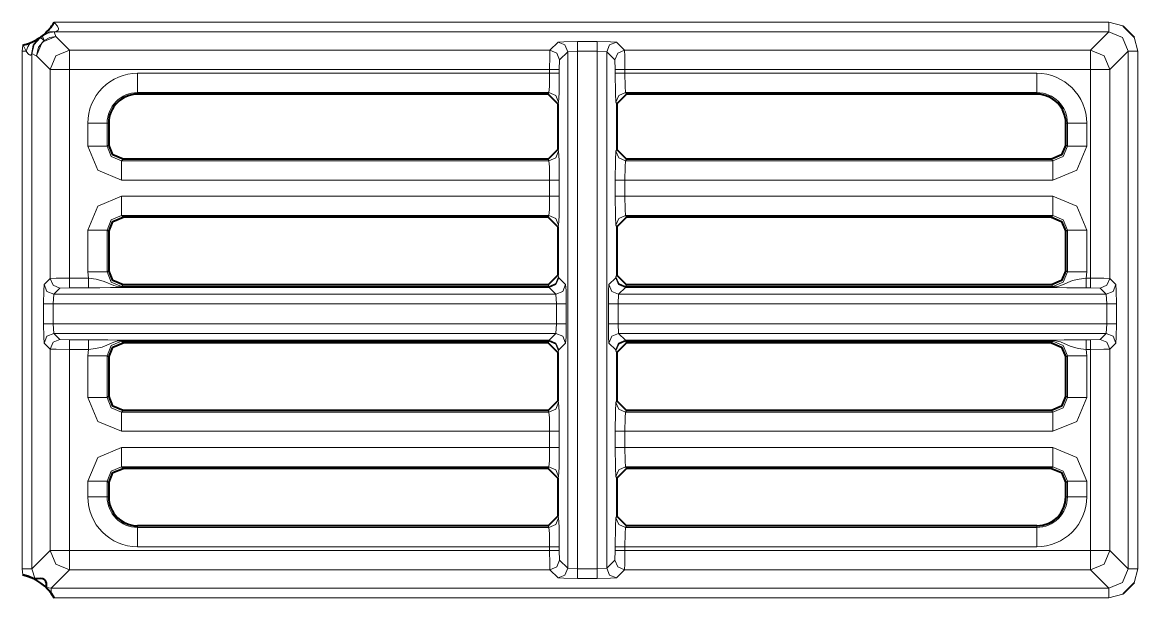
# Model space of a CAD drawing. Header units: millimetres. Extents: x 0 to 2941, y -405 to 1422.
# Drawn here: x 772.1 to 829.8, y 915.7 to 945.5 of the extents above; entities that cross this region are included whole.
import ezdxf

# ---------------------------------------------------------------- set-up
doc = ezdxf.new("R2010")
doc.units = ezdxf.units.MM
doc.layers.add('FINE', color=9, linetype='Continuous')
doc.layers.add('OUTLINE', color=7, linetype='Continuous')

msp = doc.modelspace()

# ---------------------------------------------------------------- linework, layer by layer
at = {"layer": 'FINE', "lineweight": 9}
for p, q in [((828.304, 945.477), (773.724, 945.477)), ((773.735, 944.977), (828.304, 944.977)), ((829.031, 945.289), (828.304, 945.477)), ((774.523, 944.034), (773.816, 944.74)), ((799.804, 944.454), (799.384, 944.034)), ((801.829, 944.479), (800.804, 944.479)), ((803.249, 944.034), (802.829, 944.454)), ((829.803, 943.978), (829.616, 944.705)), ((772.115, 944.301), (772.079, 943.978)), ((772.579, 917.203), (772.579, 943.862)), ((799.384, 944.034), (774.523, 944.034)), ((799.884, 943.534), (800.304, 943.954)), ((800.304, 943.954), (800.804, 943.979)), ((800.304, 917.227), (800.304, 943.954)), ((800.804, 943.979), (801.829, 943.979)), ((801.829, 917.202), (801.829, 943.979)), ((801.829, 943.979), (802.329, 943.954)), ((802.329, 943.954), (802.749, 943.534)), ((802.329, 943.954), (802.329, 917.227)), ((829.803, 917.203), (829.803, 943.978)), ((772.816, 943.741), (773.523, 943.034)), ((799.871, 943.034), (799.884, 943.534)), ((802.749, 943.534), (802.762, 943.034)), ((773.523, 943.034), (773.523, 932.221)), ((774.523, 943.034), (799.371, 943.034)), ((799.371, 942.839), (778.049, 942.839)), ((799.371, 943.034), (799.371, 942.839)), ((799.871, 942.839), (799.871, 943.034)), ((802.762, 943.034), (802.762, 942.839)), ((824.585, 942.839), (803.262, 942.839)), ((827.36, 943.034), (827.36, 932.234)), ((828.36, 932.221), (828.36, 943.034)), ((778.049, 941.84), (799.334, 941.84)), ((778.049, 941.759), (778.049, 941.84)), ((799.334, 941.84), (799.293, 941.759)), ((803.299, 941.84), (824.585, 941.84)), ((803.34, 941.759), (803.299, 941.84)), ((824.585, 941.84), (824.585, 941.759)), ((799.793, 941.258), (799.834, 941.341)), ((802.799, 941.341), (802.84, 941.258)), ((775.469, 940.258), (775.469, 939.061)), ((776.467, 940.258), (776.549, 940.258)), ((776.467, 939.061), (776.467, 940.258)), ((827.165, 939.061), (827.165, 940.258)), ((776.549, 939.142), (776.467, 939.061)), ((799.834, 938.811), (799.793, 938.893)), ((802.84, 938.893), (802.799, 938.811)), ((826.166, 939.061), (826.085, 939.142)), ((777.216, 938.312), (777.298, 938.394)), ((799.334, 938.312), (777.216, 938.312)), ((799.293, 938.394), (799.334, 938.312)), ((803.299, 938.312), (803.34, 938.394)), ((777.216, 937.314), (799.371, 937.314)), ((799.371, 937.314), (799.371, 936.473)), ((799.871, 936.473), (799.871, 937.314)), ((802.762, 937.314), (802.762, 936.473)), ((803.262, 937.314), (825.417, 937.314)), ((803.262, 936.473), (803.262, 937.314)), ((799.371, 936.473), (777.216, 936.473)), ((825.417, 936.473), (803.262, 936.473)), ((777.216, 935.475), (799.334, 935.475)), ((777.298, 935.394), (777.216, 935.475)), ((799.334, 935.475), (799.293, 935.394)), ((803.34, 935.394), (803.299, 935.475)), ((775.469, 934.726), (775.469, 932.561)), ((776.467, 934.726), (776.549, 934.644)), ((776.467, 932.561), (776.467, 934.726)), ((799.793, 934.893), (799.834, 934.975)), ((802.799, 934.975), (802.84, 934.893)), ((826.085, 934.644), (826.166, 934.726)), ((826.166, 934.726), (826.166, 932.561)), ((827.165, 932.561), (827.165, 934.726)), ((775.469, 932.561), (775.499, 932.234)), ((776.549, 932.642), (776.467, 932.561)), ((799.834, 932.311), (799.793, 932.393)), ((799.842, 932.263), (799.834, 932.311)), ((800.199, 931.906), (799.842, 932.263)), ((802.791, 932.263), (802.434, 931.906)), ((802.799, 932.311), (802.791, 932.263)), ((802.84, 932.393), (802.799, 932.311)), ((826.166, 932.561), (826.085, 932.642)), ((827.134, 932.234), (827.165, 932.561)), ((773.523, 932.221), (773.208, 931.906)), ((773.708, 931.406), (774.023, 931.721)), ((774.023, 931.721), (774.523, 931.734)), ((774.523, 931.734), (775.499, 931.734)), ((777.216, 931.812), (777.298, 931.894)), ((799.334, 931.812), (777.216, 931.812)), ((777.216, 931.763), (799.342, 931.763)), ((799.293, 931.894), (799.334, 931.812)), ((799.334, 931.812), (799.342, 931.78)), ((799.342, 931.763), (799.699, 931.406)), ((802.934, 931.406), (803.291, 931.763)), ((803.291, 931.78), (803.299, 931.812)), ((825.417, 931.78), (803.291, 931.78)), ((803.291, 931.763), (825.417, 931.763)), ((803.299, 931.812), (803.34, 931.894)), ((825.417, 931.812), (803.299, 931.812)), ((825.336, 931.894), (825.417, 931.812)), ((827.36, 932.234), (827.134, 932.234)), ((827.134, 931.734), (827.36, 931.734)), ((827.36, 931.734), (827.86, 931.721)), ((827.86, 931.721), (828.175, 931.406)), ((828.675, 931.906), (828.36, 932.221)), ((773.682, 930.906), (773.708, 931.406)), ((773.708, 931.406), (799.699, 931.406)), ((799.699, 931.406), (799.725, 930.906)), ((802.908, 930.906), (802.934, 931.406)), ((802.934, 931.406), (828.175, 931.406)), ((828.175, 931.406), (828.201, 930.906)), ((773.182, 930.906), (773.182, 929.881)), ((799.725, 930.906), (773.682, 930.906)), ((799.725, 930.906), (799.725, 929.881)), ((800.225, 929.881), (800.225, 930.906)), ((802.409, 930.906), (802.409, 929.881)), ((828.201, 930.906), (802.908, 930.906)), ((802.908, 929.881), (802.908, 930.906)), ((828.201, 930.906), (828.201, 929.881)), ((828.701, 929.881), (828.701, 930.906)), ((773.682, 929.881), (799.725, 929.881)), ((799.699, 929.381), (773.708, 929.381)), ((774.023, 929.065), (773.708, 929.381)), ((799.699, 929.381), (799.342, 929.023)), ((799.725, 929.881), (799.699, 929.381)), ((802.908, 929.881), (828.201, 929.881)), ((802.934, 929.381), (802.908, 929.881)), ((828.175, 929.381), (802.934, 929.381)), ((803.291, 929.023), (802.934, 929.381)), ((828.175, 929.381), (827.86, 929.065)), ((828.201, 929.881), (828.175, 929.381)), ((773.208, 928.881), (773.523, 928.566)), ((774.523, 929.053), (774.023, 929.065)), ((775.499, 929.053), (774.523, 929.053)), ((799.342, 929.023), (777.216, 929.023)), ((777.216, 929.007), (799.342, 929.007)), ((777.216, 928.975), (799.334, 928.975)), ((777.298, 928.894), (777.216, 928.975)), ((799.334, 928.975), (799.293, 928.894)), ((799.342, 929.007), (799.334, 928.975)), ((802.434, 928.881), (802.791, 928.524)), ((825.417, 929.023), (803.291, 929.023)), ((803.291, 929.007), (825.417, 929.007)), ((803.299, 928.975), (803.291, 929.007)), ((803.299, 928.975), (825.417, 928.975)), ((803.34, 928.894), (803.299, 928.975)), ((825.417, 928.975), (825.336, 928.894)), ((827.36, 929.053), (827.134, 929.053)), ((827.86, 929.065), (827.36, 929.053)), ((773.523, 928.566), (773.523, 918.147)), ((774.523, 928.553), (775.499, 928.553)), ((774.523, 918.147), (774.523, 928.553)), ((775.499, 928.553), (775.469, 928.226)), ((775.469, 928.226), (775.469, 926.061)), ((776.467, 928.226), (776.549, 928.144)), ((776.467, 926.061), (776.467, 928.226)), ((799.793, 928.393), (799.834, 928.475)), ((799.834, 928.475), (799.842, 928.524)), ((802.791, 928.524), (802.799, 928.475)), ((802.799, 928.475), (802.84, 928.393)), ((826.085, 928.144), (826.166, 928.226)), ((826.166, 928.226), (826.166, 926.061)), ((827.134, 928.553), (827.36, 928.553)), ((827.165, 928.226), (827.134, 928.553)), ((827.165, 926.061), (827.165, 928.226)), ((827.36, 928.553), (827.36, 918.147)), ((776.549, 926.142), (776.467, 926.061)), ((799.834, 925.812), (799.793, 925.894)), ((802.84, 925.894), (802.799, 925.812)), ((826.166, 926.061), (826.085, 926.142)), ((799.293, 925.393), (799.334, 925.312)), ((803.299, 925.312), (803.34, 925.393)), ((777.216, 924.313), (799.371, 924.313)), ((799.371, 924.313), (799.371, 923.473)), ((799.871, 923.473), (799.871, 924.313)), ((802.762, 924.313), (802.762, 923.473)), ((803.262, 923.473), (803.262, 924.313)), ((803.262, 924.313), (825.417, 924.313)), ((799.371, 923.473), (777.216, 923.473)), ((825.417, 923.473), (803.262, 923.473)), ((777.298, 922.393), (777.216, 922.475)), ((825.417, 922.475), (825.336, 922.393)), ((799.793, 921.894), (799.834, 921.976)), ((802.799, 921.976), (802.84, 921.894)), ((775.469, 921.726), (775.469, 920.922)), ((776.467, 921.726), (776.549, 921.645)), ((776.467, 920.922), (776.467, 921.726)), ((826.085, 921.645), (826.166, 921.726)), ((827.165, 920.922), (827.165, 921.726)), ((776.549, 920.922), (776.467, 920.922)), ((799.834, 919.84), (799.793, 919.922)), ((802.84, 919.922), (802.799, 919.84)), ((778.049, 919.341), (778.049, 919.422)), ((773.523, 918.147), (772.579, 917.203)), ((799.371, 918.147), (774.523, 918.147)), ((778.049, 918.342), (799.371, 918.342)), ((799.371, 918.342), (799.371, 918.147)), ((799.871, 918.147), (799.871, 918.342)), ((799.884, 917.647), (799.871, 918.147)), ((802.762, 918.147), (802.749, 917.647)), ((802.762, 918.342), (802.762, 918.147)), ((803.262, 918.342), (824.585, 918.342)), ((803.262, 918.147), (803.262, 918.342)), ((827.36, 918.147), (803.262, 918.147)), ((829.304, 917.203), (828.36, 918.147)), ((800.304, 917.227), (799.884, 917.647)), ((802.749, 917.647), (802.329, 917.227)), ((773.579, 916.204), (774.523, 917.147)), ((774.523, 917.147), (799.384, 917.147)), ((801.829, 917.202), (800.804, 917.202)), ((802.329, 917.227), (801.829, 917.202)), ((802.829, 916.727), (803.249, 917.147)), ((829.616, 916.476), (829.803, 917.203)), ((773.579, 916.204), (773.324, 916.237)), ((828.304, 916.204), (773.579, 916.204)), ((773.724, 915.704), (828.304, 915.704)), ((828.304, 915.704), (829.031, 915.892))]:
    msp.add_line(p, q, dxfattribs=at)
for points in [[(773.118, 944.764), (773.409, 944.923), (773.735, 944.977)], [(773.184, 944.835), (773.483, 944.988), (773.832, 945.009)], [(773.735, 944.977), (773.744, 944.981), (773.776, 944.992), (773.832, 945.009), (773.89, 945.034), (773.93, 945.071), (773.949, 945.121), (773.947, 945.164), (773.914, 945.25), (773.895, 945.282), (773.78, 945.423), (773.733, 945.469), (773.724, 945.477)], [(773.816, 944.74), (773.75, 944.937), (773.735, 944.977)], [(828.304, 944.977), (827.36, 944.034), (803.249, 944.034)], [(828.304, 945.477), (828.304, 945.128), (828.304, 944.977)], [(828.304, 944.977), (829.011, 944.685), (829.304, 943.978)], [(772.275, 943.978), (772.373, 944.204), (772.49, 944.417)], [(772.548, 943.813), (772.634, 944.292), (772.936, 944.649)], [(772.579, 943.862), (772.693, 944.324), (773.006, 944.681)], [(772.816, 943.741), (773.109, 944.447), (773.816, 944.74)], [(773.216, 944.54), (772.922, 944.188), (772.816, 943.741)], [(773.006, 944.681), (772.953, 944.658), (772.936, 944.649)], [(773.216, 944.54), (773.047, 944.653), (773.006, 944.681)], [(773.184, 944.835), (773.158, 944.809), (773.118, 944.764), (773.14, 944.715), (773.216, 944.54)], [(773.216, 944.54), (773.5, 944.689), (773.816, 944.74)], [(800.804, 944.479), (800.106, 944.472), (799.804, 944.454)], [(799.804, 944.454), (800.157, 944.307), (800.304, 943.954)], [(800.804, 944.479), (800.804, 944.328), (800.804, 943.979)], [(801.829, 944.479), (801.829, 944.328), (801.829, 943.979)], [(802.829, 944.454), (802.527, 944.472), (801.829, 944.479)], [(802.829, 944.454), (802.476, 944.307), (802.329, 943.954)], [(772.275, 943.978), (772.179, 943.978), (772.079, 943.978)], [(772.079, 943.978), (772.079, 917.203), (772.115, 916.88)], [(772.115, 944.301), (772.118, 944.294), (772.275, 943.978)], [(772.275, 943.978), (772.365, 943.868), (772.419, 943.818), (772.473, 943.786), (772.482, 943.784), (772.517, 943.785), (772.544, 943.806), (772.548, 943.813)], [(772.548, 943.813), (772.555, 943.826), (772.574, 943.856), (772.579, 943.862)], [(772.579, 943.862), (772.763, 943.767), (772.816, 943.741)], [(774.523, 944.034), (773.816, 943.741), (773.523, 943.034)], [(774.523, 944.034), (774.523, 943.732), (774.523, 943.034)], [(799.384, 944.034), (799.375, 943.732), (799.371, 943.034)], [(799.384, 944.034), (799.737, 943.887), (799.884, 943.534)], [(800.804, 943.979), (800.804, 917.202), (800.304, 917.227)], [(803.249, 944.034), (802.896, 943.887), (802.749, 943.534)], [(803.262, 943.034), (803.258, 943.732), (803.249, 944.034)], [(827.36, 944.034), (827.36, 943.732), (827.36, 943.034)], [(828.36, 943.034), (828.067, 943.741), (827.36, 944.034)], [(828.36, 943.034), (829.304, 943.978), (829.304, 917.203)], [(829.803, 943.978), (829.454, 943.978), (829.304, 943.978)], [(774.523, 943.034), (773.825, 943.034), (773.523, 943.034)], [(775.499, 932.234), (774.523, 932.234), (774.523, 943.034)], [(778.049, 941.84), (778.049, 942.15), (778.049, 942.839)], [(799.371, 942.839), (799.36, 942.15), (799.334, 941.84)], [(799.371, 943.034), (799.72, 943.034), (799.871, 943.034)], [(799.871, 942.839), (799.72, 942.839), (799.371, 942.839)], [(799.834, 941.341), (799.86, 941.806), (799.871, 942.839)], [(803.262, 943.034), (802.913, 943.034), (802.762, 943.034)], [(803.262, 942.839), (802.913, 942.839), (802.762, 942.839)], [(802.762, 942.839), (802.773, 941.806), (802.799, 941.341)], [(803.262, 942.839), (803.262, 943.034), (827.36, 943.034)], [(803.299, 941.84), (803.273, 942.15), (803.262, 942.839)], [(824.585, 941.84), (824.585, 942.15), (824.585, 942.839)], [(828.36, 943.034), (828.058, 943.034), (827.36, 943.034)], [(799.834, 941.341), (799.687, 941.693), (799.334, 941.84)], [(803.299, 941.84), (802.946, 941.693), (802.799, 941.341)], [(776.467, 940.258), (776.157, 940.258), (775.469, 940.258)], [(826.085, 940.258), (826.166, 940.258), (826.166, 939.061)], [(826.166, 940.258), (826.476, 940.258), (827.165, 940.258)], [(775.469, 939.061), (776.157, 939.061), (776.467, 939.061)], [(775.469, 939.061), (775.98, 937.825), (777.216, 937.314)], [(777.216, 938.312), (776.685, 938.53), (776.467, 939.061)], [(799.834, 938.811), (799.687, 938.458), (799.334, 938.312)], [(799.871, 937.314), (799.86, 938.346), (799.834, 938.811)], [(802.799, 938.811), (802.773, 938.346), (802.762, 937.314)], [(803.299, 938.312), (802.946, 938.458), (802.799, 938.811)], [(826.166, 939.061), (825.948, 938.53), (825.417, 938.312)], [(825.417, 937.314), (826.653, 937.825), (827.165, 939.061)], [(827.165, 939.061), (826.476, 939.061), (826.166, 939.061)], [(777.216, 937.314), (777.216, 938.002), (777.216, 938.312)], [(799.334, 938.312), (799.36, 938.002), (799.371, 937.314)], [(803.262, 937.314), (803.273, 938.002), (803.299, 938.312)], [(825.336, 938.394), (825.417, 938.312), (803.299, 938.312)], [(825.417, 937.314), (825.417, 938.002), (825.417, 938.312)], [(799.871, 937.314), (799.72, 937.314), (799.371, 937.314)], [(803.262, 937.314), (802.913, 937.314), (802.762, 937.314)], [(777.216, 936.473), (775.98, 935.962), (775.469, 934.726)], [(777.216, 935.475), (777.216, 935.785), (777.216, 936.473)], [(799.371, 936.473), (799.36, 935.785), (799.334, 935.475)], [(799.871, 936.473), (799.72, 936.473), (799.371, 936.473)], [(799.834, 934.975), (799.86, 935.441), (799.871, 936.473)], [(803.262, 936.473), (802.913, 936.473), (802.762, 936.473)], [(802.762, 936.473), (802.773, 935.441), (802.799, 934.975)], [(803.299, 935.475), (803.273, 935.785), (803.262, 936.473)], [(825.417, 935.475), (825.417, 935.785), (825.417, 936.473)], [(827.165, 934.726), (826.653, 935.962), (825.417, 936.473)], [(776.467, 934.726), (776.685, 935.257), (777.216, 935.475)], [(799.834, 934.975), (799.687, 935.328), (799.334, 935.475)], [(803.299, 935.475), (802.946, 935.328), (802.799, 934.975)], [(803.299, 935.475), (825.417, 935.475), (825.336, 935.394)], [(825.417, 935.475), (825.948, 935.257), (826.166, 934.726)], [(776.467, 934.726), (776.157, 934.726), (775.469, 934.726)], [(827.165, 934.726), (826.476, 934.726), (826.166, 934.726)], [(777.216, 931.78), (777.216, 931.801), (777.216, 931.812), (776.685, 932.03), (776.467, 932.561), (776.157, 932.561), (775.469, 932.561)], [(799.334, 931.812), (799.687, 931.959), (799.834, 932.311)], [(799.342, 931.78), (799.694, 931.923), (799.842, 932.263)], [(799.342, 931.763), (799.695, 931.91), (799.842, 932.263)], [(803.291, 931.763), (802.938, 931.91), (802.791, 932.263)], [(803.291, 931.78), (802.939, 931.923), (802.791, 932.263)], [(803.299, 931.812), (802.946, 931.959), (802.799, 932.311)], [(826.166, 932.561), (825.948, 932.03), (825.417, 931.812)], [(827.165, 932.561), (826.476, 932.561), (826.166, 932.561)], [(773.208, 931.906), (773.19, 931.604), (773.182, 930.906)], [(773.208, 931.906), (773.354, 931.553), (773.708, 931.406)], [(774.523, 932.234), (773.825, 932.23), (773.523, 932.221)], [(773.523, 932.221), (773.67, 931.868), (774.023, 931.721)], [(774.523, 932.234), (774.523, 931.885), (774.523, 931.734)], [(775.499, 932.234), (775.499, 931.885), (775.499, 931.734)], [(799.342, 931.78), (777.216, 931.78), (777.146, 931.782), (777.059, 931.791), (776.82, 931.851), (776.32, 932.073), (775.906, 932.184), (775.499, 932.234)], [(775.499, 931.734), (776.091, 931.737), (776.639, 931.747), (777.047, 931.76), (777.155, 931.763), (777.189, 931.763), (777.216, 931.763)], [(777.216, 931.78), (777.216, 931.768), (777.216, 931.763)], [(799.342, 931.78), (799.342, 931.768), (799.342, 931.763)], [(799.699, 931.406), (800.053, 931.553), (800.199, 931.906)], [(800.225, 930.906), (800.217, 931.604), (800.199, 931.906)], [(802.434, 931.906), (802.416, 931.604), (802.409, 930.906)], [(802.934, 931.406), (802.581, 931.553), (802.434, 931.906)], [(803.291, 931.763), (803.291, 931.768), (803.291, 931.78)], [(827.134, 932.234), (826.77, 932.191), (826.427, 932.113), (825.909, 931.888), (825.772, 931.837), (825.666, 931.808), (825.52, 931.785), (825.45, 931.781), (825.417, 931.78)], [(825.417, 931.78), (825.417, 931.801), (825.417, 931.812)], [(825.417, 931.78), (825.417, 931.768), (825.417, 931.763)], [(825.417, 931.763), (825.43, 931.763), (825.457, 931.763), (825.516, 931.762), (825.565, 931.76), (825.639, 931.758), (826.133, 931.743), (826.604, 931.737), (827.134, 931.734)], [(827.134, 932.234), (827.134, 931.885), (827.134, 931.734)], [(827.36, 932.234), (827.36, 931.885), (827.36, 931.734)], [(828.36, 932.221), (828.058, 932.23), (827.36, 932.234)], [(828.36, 932.221), (828.213, 931.868), (827.86, 931.721)], [(828.675, 931.906), (828.529, 931.553), (828.175, 931.406)], [(828.701, 930.906), (828.693, 931.604), (828.675, 931.906)], [(773.182, 930.906), (773.333, 930.906), (773.682, 930.906)], [(773.708, 929.381), (773.682, 929.881), (773.682, 930.906)], [(799.725, 930.906), (800.074, 930.906), (800.225, 930.906)], [(802.908, 930.906), (802.559, 930.906), (802.409, 930.906)], [(828.701, 930.906), (828.55, 930.906), (828.201, 930.906)], [(773.682, 929.881), (773.333, 929.881), (773.182, 929.881)], [(773.182, 929.881), (773.19, 929.183), (773.208, 928.881)], [(773.708, 929.381), (773.354, 929.234), (773.208, 928.881)], [(800.199, 928.881), (800.053, 929.234), (799.699, 929.381)], [(800.225, 929.881), (800.074, 929.881), (799.725, 929.881)], [(799.842, 928.524), (800.199, 928.881), (800.217, 929.183), (800.225, 929.881)], [(802.908, 929.881), (802.559, 929.881), (802.409, 929.881)], [(802.409, 929.881), (802.416, 929.183), (802.434, 928.881)], [(802.934, 929.381), (802.581, 929.234), (802.434, 928.881)], [(828.675, 928.881), (828.529, 929.234), (828.175, 929.381)], [(828.701, 929.881), (828.55, 929.881), (828.201, 929.881)], [(828.675, 928.881), (828.693, 929.183), (828.701, 929.881)], [(774.023, 929.065), (773.67, 928.919), (773.523, 928.566)], [(774.523, 929.053), (774.523, 928.902), (774.523, 928.553)], [(775.499, 929.053), (775.499, 928.902), (775.499, 928.553)], [(777.216, 929.023), (777.204, 929.023), (777.177, 929.024), (777.117, 929.025), (777.068, 929.026), (776.994, 929.029), (776.5, 929.044), (776.029, 929.05), (775.499, 929.053)], [(775.499, 928.553), (775.863, 928.596), (776.206, 928.674), (776.724, 928.898), (776.861, 928.95), (776.968, 928.979), (777.113, 929.002), (777.183, 929.006), (777.216, 929.007)], [(776.467, 928.226), (776.685, 928.757), (777.216, 928.975)], [(777.216, 929.023), (777.216, 929.019), (777.216, 929.007)], [(777.216, 928.975), (777.216, 928.986), (777.216, 929.007)], [(799.834, 928.475), (799.687, 928.828), (799.334, 928.975)], [(799.842, 928.524), (799.695, 928.877), (799.342, 929.023)], [(799.342, 929.023), (799.342, 929.019), (799.342, 929.007)], [(799.842, 928.524), (799.694, 928.864), (799.342, 929.007)], [(803.291, 929.023), (802.938, 928.877), (802.791, 928.524)], [(803.291, 929.007), (802.939, 928.864), (802.791, 928.524)], [(803.299, 928.975), (802.946, 928.828), (802.799, 928.475)], [(803.291, 929.007), (803.291, 929.019), (803.291, 929.023)], [(827.134, 929.053), (826.542, 929.05), (825.994, 929.04), (825.586, 929.027), (825.478, 929.024), (825.444, 929.024), (825.417, 929.023)], [(825.417, 929.007), (825.417, 929.019), (825.417, 929.023)], [(825.417, 928.975), (825.417, 928.986), (825.417, 929.007)], [(825.417, 929.007), (825.487, 929.005), (825.574, 928.996), (825.814, 928.936), (826.314, 928.714), (826.727, 928.603), (827.134, 928.553)], [(825.417, 928.975), (825.948, 928.757), (826.166, 928.226)], [(827.134, 928.553), (827.134, 928.902), (827.134, 929.053)], [(827.36, 928.553), (827.36, 928.902), (827.36, 929.053)], [(828.36, 928.566), (828.213, 928.919), (827.86, 929.065)], [(828.36, 918.147), (828.36, 928.566), (828.675, 928.881)], [(773.523, 928.566), (773.825, 928.557), (774.523, 928.553)], [(776.467, 928.226), (776.157, 928.226), (775.469, 928.226)], [(827.165, 928.226), (826.476, 928.226), (826.166, 928.226)], [(827.36, 928.553), (828.058, 928.557), (828.36, 928.566)], [(776.467, 926.061), (776.157, 926.061), (775.469, 926.061)], [(775.469, 926.061), (775.98, 924.825), (777.216, 924.313)], [(777.216, 925.312), (776.685, 925.53), (776.467, 926.061)], [(826.166, 926.061), (825.948, 925.53), (825.417, 925.312)], [(825.417, 924.313), (826.653, 924.825), (827.165, 926.061)], [(827.165, 926.061), (826.476, 926.061), (826.166, 926.061)], [(799.334, 925.312), (777.216, 925.312), (777.298, 925.393)], [(799.834, 925.812), (799.687, 925.459), (799.334, 925.312)], [(799.871, 924.313), (799.86, 925.346), (799.834, 925.812)], [(802.799, 925.812), (802.773, 925.346), (802.762, 924.313)], [(802.799, 925.812), (802.946, 925.459), (803.299, 925.312)], [(825.336, 925.393), (825.417, 925.312), (803.299, 925.312)], [(777.216, 924.313), (777.216, 925.002), (777.216, 925.312)], [(799.334, 925.312), (799.36, 925.002), (799.371, 924.313)], [(803.262, 924.313), (803.273, 925.002), (803.299, 925.312)], [(825.417, 924.313), (825.417, 925.002), (825.417, 925.312)], [(799.871, 924.313), (799.72, 924.313), (799.371, 924.313)], [(802.762, 924.313), (802.913, 924.313), (803.262, 924.313)], [(777.216, 923.473), (775.98, 922.962), (775.469, 921.726)], [(777.216, 922.475), (777.216, 922.785), (777.216, 923.473)], [(799.371, 923.473), (799.36, 922.785), (799.334, 922.475)], [(799.871, 923.473), (799.72, 923.473), (799.371, 923.473)], [(799.834, 921.976), (799.86, 922.441), (799.871, 923.473)], [(802.762, 923.473), (802.913, 923.473), (803.262, 923.473)], [(802.762, 923.473), (802.773, 922.441), (802.799, 921.976)], [(803.299, 922.475), (803.273, 922.785), (803.262, 923.473)], [(825.417, 922.475), (825.417, 922.785), (825.417, 923.473)], [(827.165, 921.726), (826.653, 922.962), (825.417, 923.473)], [(776.467, 921.726), (776.685, 922.257), (777.216, 922.475)], [(777.216, 922.475), (799.334, 922.475), (799.293, 922.393)], [(799.834, 921.976), (799.687, 922.328), (799.334, 922.475)], [(803.299, 922.475), (802.946, 922.328), (802.799, 921.976)], [(803.34, 922.393), (803.299, 922.475), (825.417, 922.475)], [(825.417, 922.475), (825.948, 922.257), (826.166, 921.726)], [(776.467, 921.726), (776.157, 921.726), (775.469, 921.726)], [(826.166, 921.726), (826.166, 920.922), (826.085, 920.922)], [(827.165, 921.726), (826.476, 921.726), (826.166, 921.726)], [(776.467, 920.922), (776.157, 920.922), (775.469, 920.922)], [(827.165, 920.922), (826.476, 920.922), (826.166, 920.922)], [(799.334, 919.341), (799.687, 919.488), (799.834, 919.84)], [(799.871, 918.342), (799.86, 919.375), (799.834, 919.84)], [(802.799, 919.84), (802.773, 919.375), (802.762, 918.342)], [(803.299, 919.341), (802.946, 919.488), (802.799, 919.84)], [(799.293, 919.422), (799.334, 919.341), (778.049, 919.341)], [(778.049, 918.342), (778.049, 919.031), (778.049, 919.341)], [(799.334, 919.341), (799.36, 919.031), (799.371, 918.342)], [(803.262, 918.342), (803.273, 919.031), (803.299, 919.341)], [(824.585, 919.422), (824.585, 919.341), (803.299, 919.341), (803.34, 919.422)], [(824.585, 918.342), (824.585, 919.031), (824.585, 919.341)], [(774.523, 918.147), (773.825, 918.147), (773.523, 918.147)], [(773.523, 918.147), (773.816, 917.44), (774.523, 917.147)], [(774.523, 918.147), (774.523, 917.449), (774.523, 917.147)], [(799.371, 918.342), (799.72, 918.342), (799.871, 918.342)], [(799.371, 918.147), (799.72, 918.147), (799.871, 918.147)], [(799.371, 918.147), (799.375, 917.449), (799.384, 917.147)], [(803.262, 918.342), (802.913, 918.342), (802.762, 918.342)], [(803.262, 918.147), (802.913, 918.147), (802.762, 918.147)], [(803.249, 917.147), (803.258, 917.449), (803.262, 918.147)], [(827.36, 918.147), (827.36, 917.449), (827.36, 917.147)], [(828.36, 918.147), (828.058, 918.147), (827.36, 918.147)], [(827.36, 917.147), (828.067, 917.44), (828.36, 918.147)], [(799.384, 917.147), (799.737, 917.294), (799.884, 917.647)], [(803.249, 917.147), (802.896, 917.294), (802.749, 917.647)], [(772.737, 916.664), (772.579, 917.203), (772.428, 917.203), (772.079, 917.203)], [(799.384, 917.147), (799.804, 916.727), (800.106, 916.709), (800.804, 916.702)], [(799.804, 916.727), (800.157, 916.874), (800.304, 917.227)], [(800.804, 916.702), (800.804, 916.852), (800.804, 917.202)], [(800.804, 916.702), (801.829, 916.702), (802.527, 916.709), (802.829, 916.727)], [(801.829, 916.702), (801.829, 916.852), (801.829, 917.202)], [(802.829, 916.727), (802.476, 916.874), (802.329, 917.227)], [(803.249, 917.147), (827.36, 917.147), (828.304, 916.204)], [(829.304, 917.203), (829.011, 916.496), (828.304, 916.204)], [(829.803, 917.203), (829.454, 917.203), (829.304, 917.203)], [(773.579, 916.204), (773.579, 916.125), (773.579, 915.926)], [(828.304, 916.204), (828.304, 916.052), (828.304, 915.704)]]:
    msp.add_lwpolyline(points, dxfattribs=at)
for points in [[(778.049, 942.838, 0.414223), (775.469, 940.258)], [(827.165, 940.258, 0.414204), (824.585, 942.838)], [(778.049, 941.84, 0.414245), (776.467, 940.258)], [(826.166, 940.258, 0.414182), (824.585, 941.84)], [(775.469, 920.922, 0.414204), (778.049, 918.342)], [(776.467, 920.922, 0.414214), (778.049, 919.341)], [(824.585, 919.341, 0.414214), (826.166, 920.922)], [(824.585, 918.342, 0.414223), (827.165, 920.922)]]:
    msp.add_lwpolyline(points, format="xyb", dxfattribs=at)
at = {"layer": 'OUTLINE', "lineweight": 40}
for p, q in [((829.031, 945.289), (829.616, 944.705)), ((799.293, 941.759), (778.049, 941.759)), ((799.293, 941.759), (799.793, 941.258)), ((802.84, 941.258), (803.34, 941.759)), ((824.585, 941.759), (803.34, 941.759)), ((802.84, 941.258), (802.84, 938.893)), ((776.549, 940.258), (776.549, 939.142)), ((826.085, 939.142), (826.085, 940.258)), ((803.34, 938.394), (802.84, 938.893)), ((799.293, 938.394), (777.298, 938.394)), ((825.336, 938.394), (803.34, 938.394)), ((799.293, 935.394), (777.298, 935.394)), ((799.293, 935.394), (799.793, 934.893)), ((802.84, 934.893), (803.34, 935.394)), ((825.336, 935.394), (803.34, 935.394)), ((776.549, 934.644), (776.549, 932.642)), ((802.84, 934.893), (802.84, 932.393)), ((826.085, 932.642), (826.085, 934.644)), ((803.34, 931.894), (802.84, 932.393)), ((799.293, 931.894), (777.298, 931.894)), ((825.336, 931.894), (803.34, 931.894)), ((799.293, 928.894), (777.298, 928.894)), ((799.293, 928.894), (799.793, 928.393)), ((802.84, 928.393), (803.34, 928.894)), ((825.336, 928.894), (803.34, 928.894)), ((802.84, 928.393), (802.84, 925.894)), ((776.549, 928.144), (776.549, 926.142)), ((826.085, 926.142), (826.085, 928.144)), ((803.34, 925.393), (802.84, 925.894)), ((799.293, 925.393), (777.298, 925.393)), ((825.336, 925.393), (803.34, 925.393)), ((799.293, 922.393), (777.298, 922.393)), ((799.293, 922.393), (799.793, 921.894)), ((802.84, 921.894), (803.34, 922.393)), ((802.84, 921.894), (802.84, 919.922)), ((825.336, 922.393), (803.34, 922.393)), ((776.549, 921.645), (776.549, 920.922)), ((826.085, 920.922), (826.085, 921.645)), ((803.34, 919.422), (802.84, 919.922)), ((799.293, 919.422), (778.049, 919.422)), ((824.585, 919.422), (803.34, 919.422)), ((829.616, 916.476), (829.031, 915.892)), ((773.579, 915.926), (773.724, 915.704))]:
    msp.add_line(p, q, dxfattribs=at)
for points in [[(773.185, 944.835, 0.084577), (773.724, 945.477)], [(772.115, 944.301, 0.038825), (772.49, 944.417)], [(772.49, 944.417, 0.050531), (772.936, 944.649)], [(772.936, 944.649, 0.031551), (773.185, 944.835)], [(778.049, 941.758, 0.414214), (776.549, 940.258)], [(826.085, 940.258, 0.41423), (824.585, 941.758)], [(776.549, 920.922, 0.414214), (778.049, 919.422)], [(824.585, 919.422, 0.414197), (826.085, 920.922)], [(773.724, 915.704, 0.207894), (772.115, 916.88)]]:
    msp.add_lwpolyline(points, format="xyb", dxfattribs=at)
for points in [[(799.793, 941.258), (799.793, 938.893), (799.293, 938.394)], [(777.298, 938.394), (776.768, 938.613), (776.549, 939.142)], [(826.085, 939.142), (825.865, 938.613), (825.336, 938.394)], [(776.549, 934.644), (776.768, 935.174), (777.298, 935.394)], [(825.336, 935.394), (825.865, 935.174), (826.085, 934.644)], [(799.793, 934.893), (799.793, 932.393), (799.293, 931.894)], [(777.298, 931.894), (776.768, 932.113), (776.549, 932.642)], [(826.085, 932.642), (825.865, 932.113), (825.336, 931.894)], [(776.549, 928.144), (776.768, 928.674), (777.298, 928.894)], [(825.336, 928.894), (825.865, 928.674), (826.085, 928.144)], [(799.793, 928.393), (799.793, 925.894), (799.293, 925.393)], [(777.298, 925.393), (776.768, 925.613), (776.549, 926.142)], [(826.085, 926.142), (825.865, 925.613), (825.336, 925.393)], [(776.549, 921.645), (776.768, 922.174), (777.298, 922.393)], [(799.793, 921.894), (799.793, 919.922), (799.293, 919.422)], [(825.336, 922.393), (825.865, 922.174), (826.085, 921.645)], [(772.115, 916.88), (772.356, 916.814), (772.54, 916.748), (772.672, 916.692), (772.721, 916.67), (772.737, 916.664)], [(773.324, 916.237), (773.331, 916.302), (773.326, 916.448), (773.297, 916.541), (773.242, 916.618), (773.229, 916.631), (773.222, 916.636), (773.22, 916.638), (773.217, 916.64), (773.215, 916.642), (773.212, 916.644), (773.209, 916.646), (773.201, 916.651), (773.181, 916.663), (773.138, 916.682), (773.04, 916.703), (772.786, 916.677), (772.737, 916.664)], [(773.324, 916.237), (773.336, 916.221), (773.382, 916.17), (773.496, 916.035), (773.579, 915.926)]]:
    msp.add_lwpolyline(points, dxfattribs=at)

doc.saveas('drawing.dxf')
